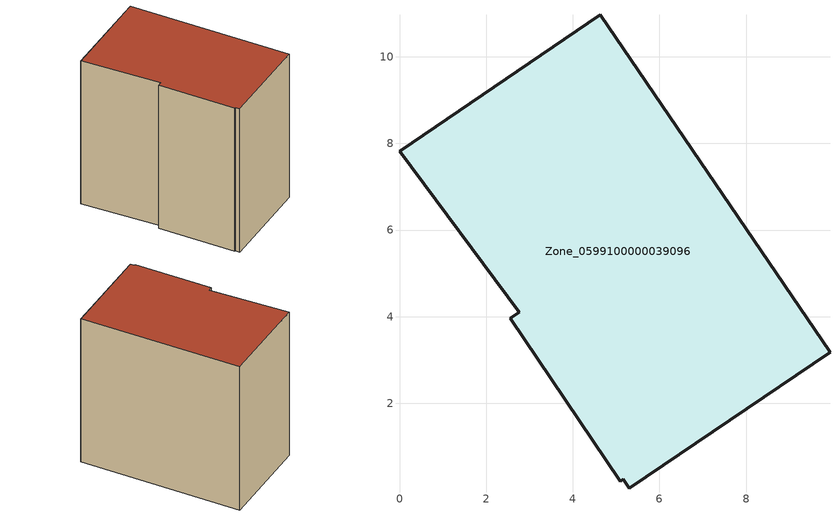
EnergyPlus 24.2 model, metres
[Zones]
Zone_0599100000039096
 floor ground (C_G): 5.16,0.24 5.1,0.2 2.56,3.96 2.77,4.1 0,7.82 4.63,10.97 9.94,3.18 5.3,0.04 z0
 wall outside (C_F): 9.94,3.18 4.63,10.97 0,7.82 2.77,4.1 2.56,3.96 5.1,0.2 5.16,0.24 5.3,0.04 9.94,3.18 z0:9.26
 roof outside (C_R): 5.16,0.24 5.3,0.04 9.94,3.18 4.63,10.97 0,7.82 2.77,4.1 2.56,3.96 5.1,0.2 z9.26
[BUILDING]
Pand.0599100000039096: North Axis=0; Terrain=City; Loads Convergence Tolerance Value=0.04; Temperature Convergence Tolerance Value=0.4; Solar Distribution=FullExterior; Maximum Number of Warmup Days=25; Minimum Number of Warmup Days=1
[Site:Location]
Rotterdam.The.Hague.AP_ZH_NLD Design_Conditions: Latitude=51.96; Longitude=4.45; Time Zone=1; Elevation=-4.5
[SITE:GROUNDTEMPERATURE:BUILDINGSURFACE]
18, 18, 18, 18, 18, 18, 18, 18, 18, 18, 18, 18
[MATERIAL] Thermal Absorptance=0.9; Solar Absorptance=0.7; Visible Absorptance=0.7
Name | Roughness | Thickness | Conductivity | Density | Specific Heat
G.TI.1975-1991 | MediumSmooth | 0.15 | 0.288461 | 540 | 1210
F.TI.1975-1991 | Rough | 0.3 | 0.230769 | 1920 | 840
R.TI.1975-1991 | MediumRough | 0.2 | 0.153846 | 1500 | 1000
[CONSTRUCTION]
C_G: G.TI.1975-1991
C_F: F.TI.1975-1991
C_R: R.TI.1975-1991
[ZONE]
Zone_0599100000039096: Type=1; Multiplier=1; Ceiling Height=Autocalculate; Volume=Autocalculate; Floor Area=autocalculate; Part of Total Floor Area=Yes
[ZONEINFILTRATION:DESIGNFLOWRATE]
Infil_Zone_0599100000039096: Zone or ZoneList or Space or SpaceList=Zone_0599100000039096; Schedule=AlwaysOn; Design Flow Rate Calculation Method=Flow/Area; Flow Rate per Floor Area=0.003; Constant Term Coefficient=1; Temperature Term Coefficient=0; Velocity Term Coefficient=0; Velocity Squared Term Coefficient=0
[HVACTEMPLATE:ZONE:IDEALLOADSAIRSYSTEM]
Zone_0599100000039096: Maximum Heating Supply Air Temperature=50; Minimum Cooling Supply Air Temperature=13; Maximum Heating Supply Air Humidity Ratio=0.0156; Minimum Cooling Supply Air Humidity Ratio=0.0077; Heating Limit=NoLimit; Cooling Limit=NoLimit; Dehumidification Control Type=ConstantSensibleHeatRatio; Cooling Sensible Heat Ratio=0.7; Dehumidification Setpoint=60; Humidification Control Type=None; Humidification Setpoint=30; Outdoor Air Method=None; Outdoor Air Flow Rate per Person=0.00944; Outdoor Air Flow Rate per Zone Floor Area=0; Outdoor Air Flow Rate per Zone=0; Demand Controlled Ventilation Type=None; Outdoor Air Economizer Type=NoEconomizer; Heat Recovery Type=None; Sensible Heat Recovery Effectiveness=0.7; Latent Heat Recovery Effectiveness=0.65
[ZONECONTROL:THERMOSTAT]
ThermostatControl_Zone_0599100000039096: Zone or ZoneList=Zone_0599100000039096; Control Type Schedule=DualSetpointControlType; Control 1=Thermostat_Zone_0599100000039096; Temperature Difference Between Cutout And Setpoint=0
[THERMOSTATSETPOINT:DUALSETPOINT]
Thermostat_Zone_0599100000039096: Heating Setpoint Temperature Schedule=HeatingSetpoint_Zone_0599100000039096; Cooling Setpoint Temperature Schedule=CoolingSetpoint_Zone_0599100000039096
[SCHEDULE:COMPACT]
HeatingSetpoint_Zone_0599100000039096: Through: 12/31, For: AllDays, Until: 24:00, 21
CoolingSetpoint_Zone_0599100000039096: Through: 12/31, For: AllDays, Until: 24:00, 24
DualSetpointControlType: Through: 12/31, For: AllDays, Until: 24:00, 4
AlwaysOn: Through: 12/31, For: AllDays, Until: 24:00, 1
